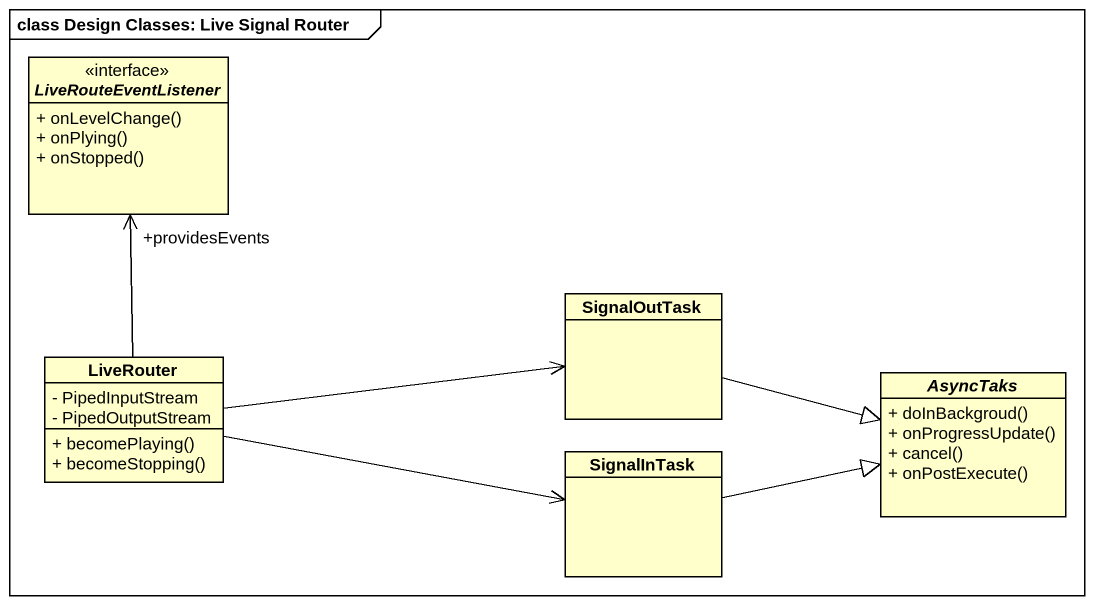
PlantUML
@startuml
mainframe class Design Classes: Live Signal Router
hide circle
hide empty members
skinparam classAttributeIconSize 0
interface LiveRouteEventListener <<interface>> {
  + onLevelChange()
  + onPlying()
  + onStopped()
}
class SignalOutTask
class LiveRouter {
  - PipedInputStream
  - PipedOutputStream
  + becomePlaying()
  + becomeStopping()
}
abstract class AsyncTaks {
  + doInBackgroud()
  + onProgressUpdate()
  + cancel()
  + onPostExecute()
}
class SignalInTask
SignalOutTask -right-|> AsyncTaks
LiveRouter -up-> "+providesEvents" LiveRouteEventListener
LiveRouter -right-> SignalOutTask
LiveRouter -right-> SignalInTask
SignalInTask -right-|> AsyncTaks
@enduml
